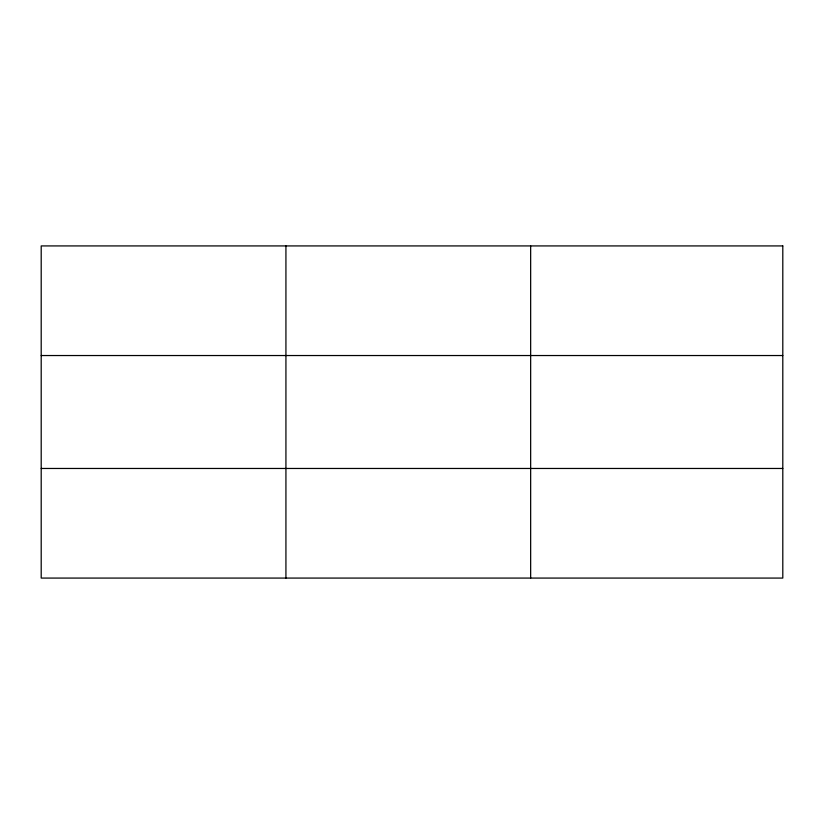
<?xml version="1.0" encoding="UTF-8"?>
<svg xmlns="http://www.w3.org/2000/svg" width="824" height="824" viewBox="0 0 824 824"><rect width="100%" height="100%" fill="white"/><g stroke="black" fill="none" stroke-linecap="round" stroke-linejoin="round"><path stroke-width="1.24" d="M285.928 578.077L285.928 245.923M530.656 578.077L530.656 245.923M41.2 355.535L782.8 355.535M41.2 468.465L782.8 468.465M782.8 245.923L782.8 578.077L41.2 578.077L41.2 245.923L782.8 245.923"/></g></svg>
